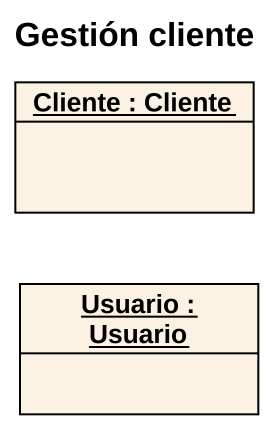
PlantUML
@startuml
title Gestión cliente
hide circle
hide empty members
object "Cliente : Cliente" as Cliente
object "Usuario : Usuario" as Usuario
@enduml
